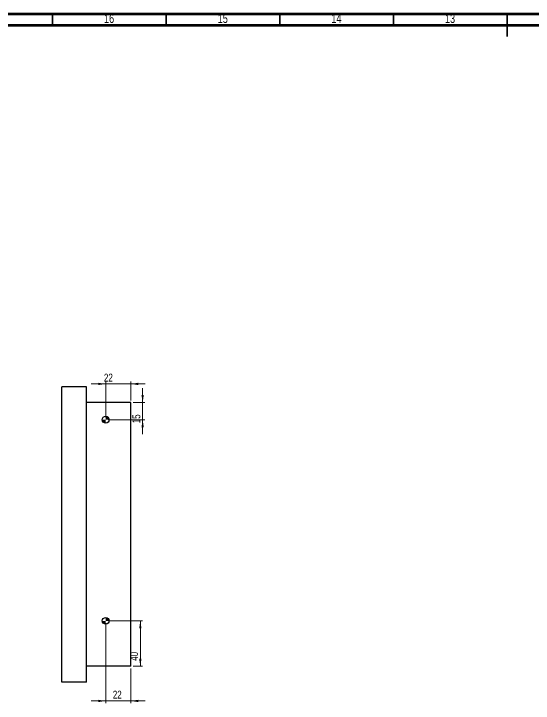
# Model space of a CAD drawing. Header units: millimetres. Extents: x 15 to 1184, y 5 to 836.
# Drawn here: x 382.5 to 611, y 532.7 to 836 of the extents above; entities that cross this region are included whole.
import ezdxf

# ---------------------------------------------------------------- set-up
doc = ezdxf.new("R2010")
doc.units = ezdxf.units.MM
doc.styles.add('SLDTEXTSTYLE0', font='TXT', dxfattribs={"width": 0.75})
doc.dimstyles.new('SLDDIMSTYLE2', dxfattribs={"dimtxt": 3.5, "dimasz": 3.302, "dimexe": 0, "dimexo": 0.0625, "dimgap": 0.875, "dimtad": 1, "dimlfac": 2, "dimrnd": 1e-09, "dimzin": 12, "dimdsep": 46, "dimtxsty": 'SLDTEXTSTYLE0', "dimsah": 1, "dimcen": 0.09, "dimadec": 0, "dimazin": 3, "dimtfac": 1, "dimtmove": 0, "dimatfit": 0, "dimfxl": 0, "dimfrac": 2, "dimtolj": 1, "dimtzin": 12, "dimarcsym": 0})

# ---------------------------------------------------------------- blocks, each defined once
blk = doc.blocks.new('_D_13')
at = {"color": 7, "linetype": 'Continuous', "lineweight": 18}
for p, q in [((422.94, 658.41), (422.94, 674.15)), ((433.94, 665.91), (433.94, 674.15)), ((422.94, 673.15), (416.59, 673.15)), ((422.94, 673.15), (433.94, 673.15)), ((433.94, 673.15), (440.29, 673.15))]:
    blk.add_line(p, q, dxfattribs=at)
for points in [[(422.94, 673.15), (419.63, 673.66), (419.63, 672.65)], [(433.94, 673.15), (437.24, 672.65), (437.24, 673.66)]]:
    blk.add_solid(points, dxfattribs=at)
at = {"color": 7, "linetype": 'Continuous', "lineweight": 18, "insert": (422.14, 677.67), "char_height": 3.5, "attachment_point": 1, "style": 'SLDTEXTSTYLE0'}
blk.add_mtext('22', dxfattribs=at)
blk = doc.blocks.new('_D_14')
at = {"color": 7, "linetype": 'Continuous', "lineweight": 18}
for p, q in [((439.17, 664.91), (439.17, 671.26)), ((434.94, 664.91), (440.17, 664.91)), ((439.17, 657.41), (439.17, 664.91)), ((423.94, 657.41), (440.17, 657.41)), ((439.17, 657.41), (439.17, 651.06))]:
    blk.add_line(p, q, dxfattribs=at)
for points in [[(439.17, 664.91), (439.68, 668.21), (438.66, 668.21)], [(439.17, 657.41), (438.66, 654.11), (439.68, 654.11)]]:
    blk.add_solid(points, dxfattribs=at)
at = {"color": 7, "linetype": 'Continuous', "lineweight": 18, "insert": (434.66, 655.84), "char_height": 3.5, "attachment_point": 1, "rotation": 90, "style": 'SLDTEXTSTYLE0'}
blk.add_mtext('15', dxfattribs=at)
blk = doc.blocks.new('_D_15')
at = {"color": 7, "linetype": 'Continuous', "lineweight": 18}
for p, q in [((422.94, 567.91), (422.94, 532.67)), ((433.94, 547.91), (433.94, 532.67)), ((422.94, 533.67), (416.59, 533.67)), ((422.94, 533.67), (433.94, 533.67)), ((433.94, 533.67), (440.29, 533.67))]:
    blk.add_line(p, q, dxfattribs=at)
for points in [[(422.94, 533.67), (419.63, 534.18), (419.63, 533.16)], [(433.94, 533.67), (437.24, 533.16), (437.24, 534.18)]]:
    blk.add_solid(points, dxfattribs=at)
at = {"color": 7, "linetype": 'Continuous', "lineweight": 18, "insert": (426.06, 538.18), "char_height": 3.5, "attachment_point": 1, "style": 'SLDTEXTSTYLE0'}
blk.add_mtext('22', dxfattribs=at)
blk = doc.blocks.new('_D_16')
at = {"color": 7, "linetype": 'Continuous', "lineweight": 18}
for p, q in [((423.94, 568.91), (439.16, 568.91)), ((438.16, 568.91), (438.16, 548.91)), ((434.94, 548.91), (439.16, 548.91))]:
    blk.add_line(p, q, dxfattribs=at)
for points in [[(438.16, 568.91), (437.65, 565.61), (438.67, 565.61)], [(438.16, 548.91), (438.67, 552.21), (437.65, 552.21)]]:
    blk.add_solid(points, dxfattribs=at)
at = {"color": 7, "linetype": 'Continuous', "lineweight": 18, "insert": (433.65, 551.34), "char_height": 3.5, "attachment_point": 1, "rotation": 90, "style": 'SLDTEXTSTYLE0'}
blk.add_mtext('40', dxfattribs=at)
blk = doc.blocks.new('SW_DOWELSYMBOL_6')
at = {"linetype": 'Continuous', "lineweight": 0}
h = blk.add_hatch(color=0, dxfattribs=at)
edge = h.paths.add_edge_path(flags=0)
edge.add_arc((0, 0), 1.5, 180, 270)
edge.add_line((0, -1.5), (0, 0))
edge.add_line((0, 0), (-1.5, 0))
h = blk.add_hatch(color=0, dxfattribs=at)
edge = h.paths.add_edge_path(flags=0)
edge.add_arc((0, 0), 1.5, 0, 90)
edge.add_line((0, 1.5), (0, 0))
edge.add_line((0, 0), (1.5, 0))
at = {"color": 0, "linetype": 'Continuous', "lineweight": 0}
blk.add_circle((0, 0), 1.5, dxfattribs=at)
blk = doc.blocks.new('SW_DOWELSYMBOL_7')
at = {"linetype": 'Continuous', "lineweight": 0}
h = blk.add_hatch(color=0, dxfattribs=at)
edge = h.paths.add_edge_path(flags=0)
edge.add_arc((0, 0), 1.5, 180, 270)
edge.add_line((0, -1.5), (0, 0))
edge.add_line((0, 0), (-1.5, 0))
h = blk.add_hatch(color=0, dxfattribs=at)
edge = h.paths.add_edge_path(flags=0)
edge.add_arc((0, 0), 1.5, 0, 90)
edge.add_line((0, 1.5), (0, 0))
edge.add_line((0, 0), (1.5, 0))
at = {"color": 0, "linetype": 'Continuous', "lineweight": 0}
blk.add_circle((0, 0), 1.5, dxfattribs=at)

msp = doc.modelspace()

# ---------------------------------------------------------------- linework, layer by layer
at = {"color": 7, "linetype": 'Continuous', "lineweight": 70}
for p, q in [((15, 836), (1184, 836)), ((20, 831), (1179, 831))]:
    msp.add_line(p, q, dxfattribs=at)
at = {"color": 7, "linetype": 'Continuous', "lineweight": 35}
for p, q in [((399.5, 831), (399.5, 836)), ((449.5, 831), (449.5, 836)), ((499.5, 831), (499.5, 836)), ((549.5, 831), (549.5, 836)), ((599.5, 836), (599.5, 826)), ((599.5, 831), (599.5, 836))]:
    msp.add_line(p, q, dxfattribs=at)
at = {"color": 7, "linetype": 'Continuous', "lineweight": 25}
for p, q in [((414.4369, 671.9109), (403.6869, 671.9109)), ((403.6869, 541.9109), (403.6869, 671.9109)), ((414.4369, 541.9109), (414.4369, 671.9109)), ((433.9369, 664.9109), (414.4369, 664.9109)), ((433.9369, 548.9109), (433.9369, 664.9109)), ((433.9369, 548.9109), (414.4369, 548.9109)), ((414.4369, 541.9109), (403.6869, 541.9109))]:
    msp.add_line(p, q, dxfattribs=at)
for centre in [(422.9369, 657.4109), (422.9369, 568.9109)]:
    msp.add_circle(centre, 1.5, dxfattribs=at)

# ---------------------------------------------------------------- block references
at = {"color": 7, "linetype": 'Continuous', "lineweight": 0}
for name, p in [('SW_DOWELSYMBOL_7', (422.9369, 657.4109)), ('SW_DOWELSYMBOL_6', (422.9369, 568.9109))]:
    msp.add_blockref(name, p, dxfattribs=at)

# ---------------------------------------------------------------- texts
at = {"color": 7, "linetype": 'Continuous', "lineweight": 0, "char_height": 3.96875, "attachment_point": 2, "style": 'SLDTEXTSTYLE0'}
for s, insert in [('16', (424.4201, 835.9205)), ('15', (474.4201, 835.9205)), ('14', (524.4201, 835.9205)), ('13', (574.4201, 835.9205))]:
    msp.add_mtext(s, dxfattribs=dict(at, insert=insert))

# ---------------------------------------------------------------- dimensions: what is measured, and where the dimension line sits
at = {"color": 7, "linetype": 'Continuous', "lineweight": 18}
for base, p1, p2, picture, middle in [((433.9369, 673.154), (422.9369, 657.4109), (433.9369, 664.9109), '_D_13', (424.7268, 673.154)), ((433.9369, 533.6714), (422.9369, 568.9109), (433.9369, 548.9109), '_D_15', (428.6444, 533.6714))]:
    dim = msp.add_linear_dim(base=base, p1=p1, p2=p2, dimstyle='SLDDIMSTYLE2', dxfattribs=at)
    dim.commit()
    dim.dimension.update_dxf_attribs({"geometry": picture, "text_midpoint": middle, "dimtype": 160})
for base, p1, p2, picture, middle in [((439.1684, 664.9109), (422.9369, 657.4109), (433.9369, 664.9109), '_D_14', (439.1684, 658.4236)), ((438.1601, 548.9109), (422.9369, 568.9109), (433.9369, 548.9109), '_D_16', (438.1601, 553.9305))]:
    dim = msp.add_linear_dim(base=base, p1=p1, p2=p2, angle=90, dimstyle='SLDDIMSTYLE2', dxfattribs=at)
    dim.commit()
    dim.dimension.update_dxf_attribs({"geometry": picture, "text_midpoint": middle, "dimtype": 160})

doc.saveas('drawing.dxf')
